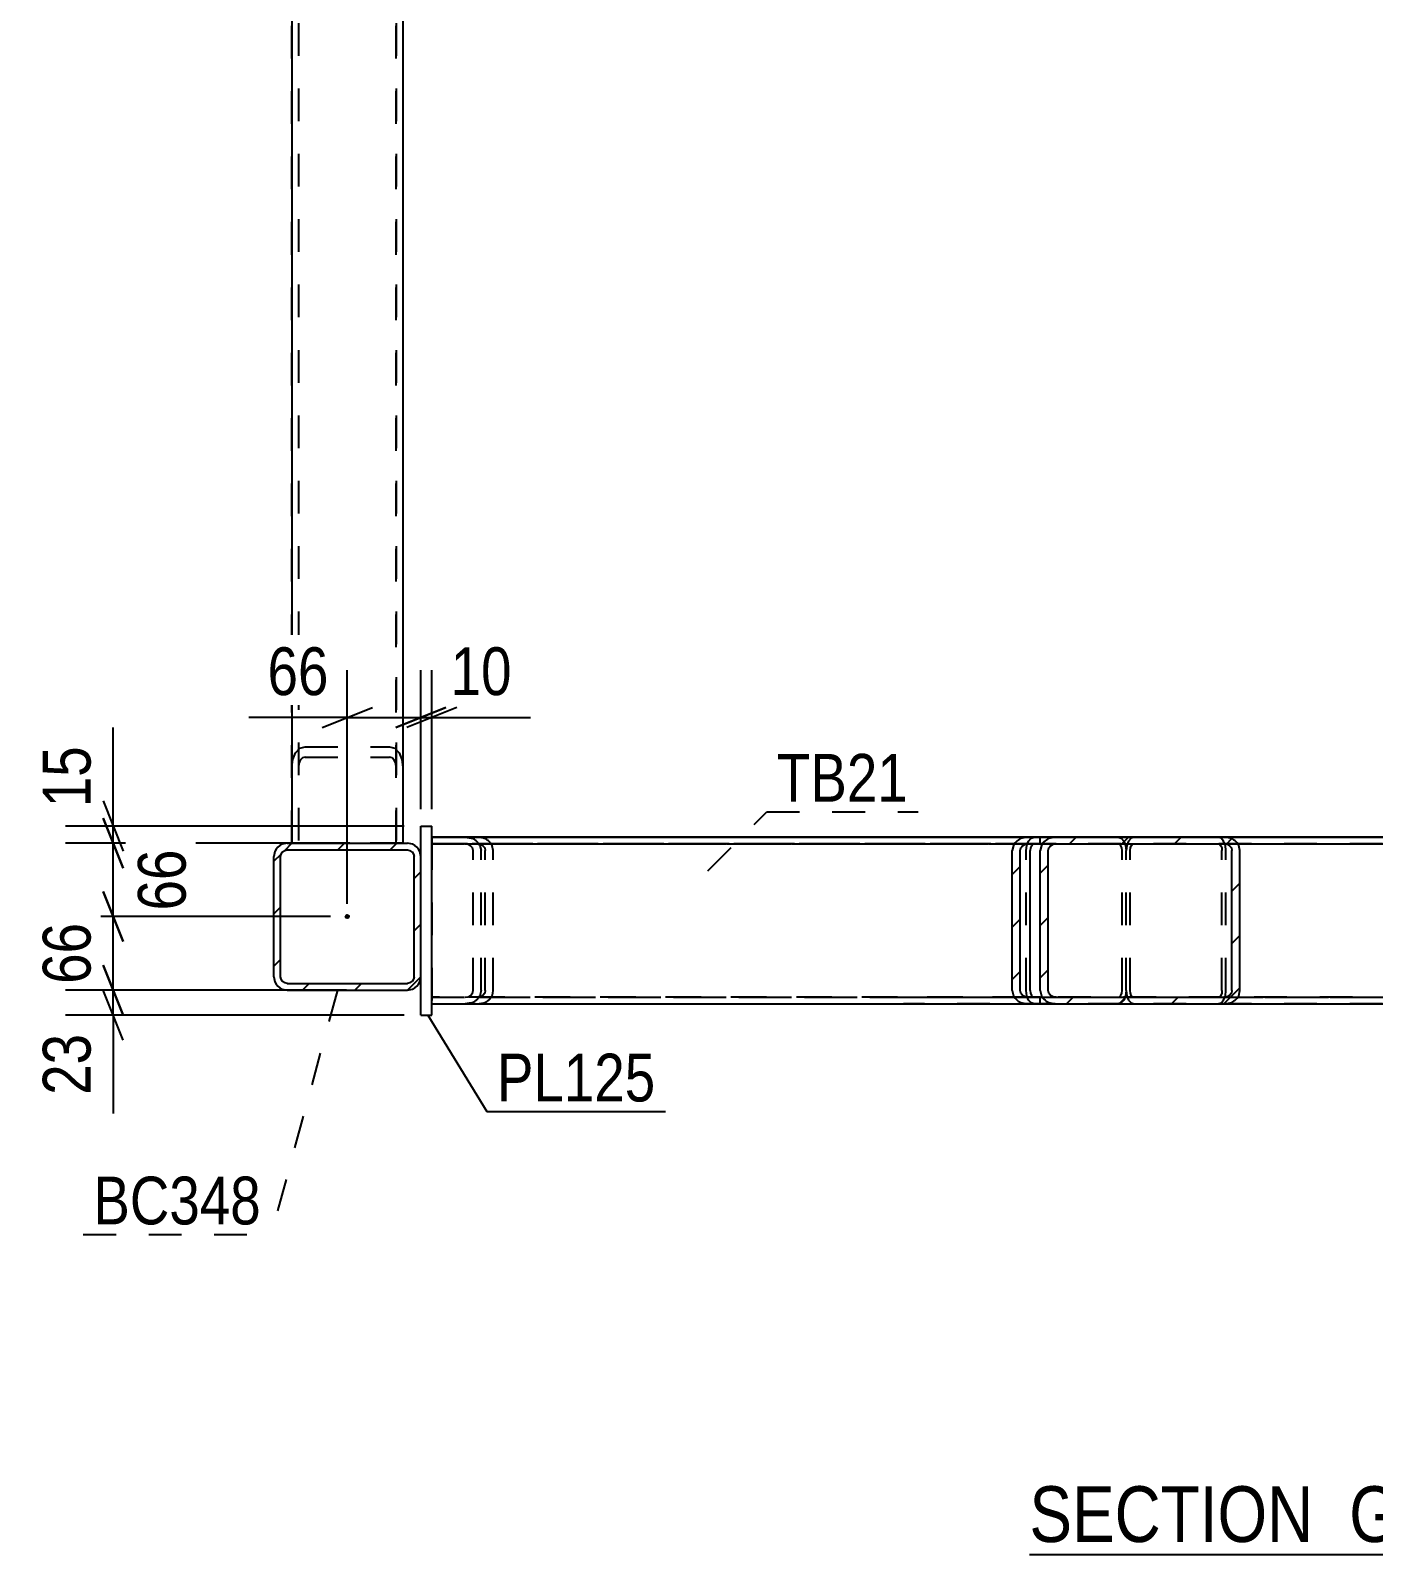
# Model space of a CAD drawing. Header units: millimetres. Extents: x -832 to 357, y -842 to -1.
# Drawn here: x 101.3 to 181.8, y -474.8 to -383.4 of the extents above; entities that cross this region are included whole.
import ezdxf

# ---------------------------------------------------------------- set-up
doc = ezdxf.new("R2010")
doc.units = ezdxf.units.MM
doc.linetypes.add('DXK_LINE_DOT2', pattern=[3.9198, 1.9599, -1.9599])
doc.linetypes.add('DXK_LINE_DOT3', pattern=[5.9187, 2.979, -0.9799, 0.9799, -0.9799])
doc.styles.add('Arial Narrow', font='ARIALN.TTF', dxfattribs={"height": 0.2})

# ---------------------------------------------------------------- blocks, each defined once
blk = doc.blocks.new('Unknown-570388851-15 - 13758')
at = {"color": 6, "linetype": 'Continuous'}
blk.add_line((161.152, -474.775), (189.653, -474.775), dxfattribs=at)
at = {"color": 0, "linetype": 'Continuous'}
for points in [[(179.261, -474.025), (179.261, -470.525), (161.152, -470.525), (161.152, -474.025)], [(183.295, -474.025), (183.295, -470.525), (180.311, -470.525), (180.311, -474.025)], [(185.62, -474.025), (185.62, -470.525), (184.345, -470.525), (184.345, -474.025)], [(189.653, -474.025), (189.653, -470.525), (186.67, -470.525), (186.67, -474.025)]]:
    blk.add_wipeout(points, dxfattribs=at)
at = {"color": 7, "linetype": 'Continuous', "style": 'Arial Narrow'}
for s, height, p in [('SECTION ', 3.3405, (161.152, -474.025)), ('G', 3.34, (180.311, -474.025)), ('G', 3.34, (186.67, -474.025)), ('-', 3.34, (184.345, -474.025))]:
    blk.add_text(s, height=height, dxfattribs=at).set_placement(p)
blk = doc.blocks.new('Part-570388851-13770 - 13758')
at = {"color": 7, "linetype": 'DXK_LINE_DOT2'}
for p, q in [((116.946, -432.141), (116.946, -230.107)), ((117.346, -230.107), (117.346, -432.141)), ((123.212, -432.141), (123.212, -230.107)), ((123.612, -230.107), (123.612, -432.141)), ((123.612, -432.141), (116.946, -432.141))]:
    blk.add_line(p, q, dxfattribs=at)
blk = doc.blocks.new('Part-570388851-13775 - 13758')
at = {"color": 7, "linetype": 'DXK_LINE_DOT2'}
for p, q in [((117.346, -230.107), (117.346, -432.141)), ((123.212, -230.107), (123.212, -432.141)), ((117.18, -426.72), (117.44, -426.451)), ((117.44, -426.451), (117.746, -426.356)), ((117.746, -426.356), (122.812, -426.356)), ((122.812, -426.356), (123.119, -426.451)), ((123.119, -426.451), (123.378, -426.72)), ((116.946, -427.597), (117.007, -427.122)), ((117.007, -427.122), (117.18, -426.72)), ((117.376, -427.359), (117.346, -427.597)), ((117.463, -427.158), (117.376, -427.359)), ((117.593, -427.024), (117.463, -427.158)), ((117.746, -426.976), (117.593, -427.024)), ((117.746, -426.976), (122.812, -426.976)), ((122.966, -427.024), (122.812, -426.976)), ((123.095, -427.158), (122.966, -427.024)), ((123.182, -427.359), (123.095, -427.158)), ((123.212, -427.597), (123.182, -427.359)), ((123.378, -426.72), (123.552, -427.122)), ((123.552, -427.122), (123.612, -427.597)), ((116.946, -432.141), (123.612, -432.141))]:
    blk.add_line(p, q, dxfattribs=at)
at = {"color": 2, "linetype": 'Continuous'}
for p, q in [((116.946, -254.345), (116.946, -432.141)), ((123.612, -254.345), (123.612, -432.141))]:
    blk.add_line(p, q, dxfattribs=at)
blk = doc.blocks.new('Part-570388851-13791 - 13758')
at = {"color": 7, "linetype": 'DXK_LINE_DOT2'}
for p, q in [((153.602, -431.775), (205.82, -431.775)), ((163.658, -431.775), (207.944, -431.775)), ((205.82, -431.775), (205.454, -431.836)), ((207.944, -431.775), (205.82, -431.775)), ((207.944, -441.775), (207.944, -431.775)), ((205.82, -432.175), (153.602, -432.175)), ((163.658, -432.175), (207.944, -432.175)), ((204.93, -432.292), (204.863, -432.575)), ((204.863, -440.975), (204.863, -432.575)), ((204.936, -432.269), (204.93, -432.292)), ((205.342, -432.575), (205.378, -432.422)), ((205.342, -440.975), (205.342, -432.575)), ((205.378, -432.422), (205.482, -432.292)), ((205.482, -432.292), (205.637, -432.205)), ((205.637, -432.205), (205.82, -432.175)), ((207.944, -432.175), (205.82, -432.175)), ((207.944, -432.175), (207.944, -432.175)), ((204.863, -440.975), (204.936, -441.281)), ((205.378, -441.128), (205.342, -440.975)), ((205.482, -441.258), (205.378, -441.128)), ((153.602, -441.375), (207.944, -441.375)), ((205.82, -441.775), (153.602, -441.775)), ((163.658, -441.375), (207.944, -441.375)), ((163.658, -441.775), (207.944, -441.775)), ((205.454, -441.714), (205.82, -441.775)), ((205.637, -441.344), (205.482, -441.258)), ((205.82, -441.375), (205.637, -441.344)), ((207.944, -441.775), (205.82, -441.775)), ((207.944, -441.775), (207.944, -441.775))]:
    blk.add_line(p, q, dxfattribs=at)
for centre, start, end in [((205.726, -432.688), 107.69822, 152.04989), ((205.726, -440.862), 207.95009, 252.30178)]:
    blk.add_arc(centre, 0.895, start, end, dxfattribs=at)
blk = doc.blocks.new('Part-570388851-13792 - 13758')
at = {"linetype": 'Continuous'}
h = blk.add_hatch(dxfattribs=at)
h.set_pattern_fill('', scale=0.7, style=0, pattern_type=0)
h.set_pattern_definition([(45, (161.7959, -441.775), (-1.57154, 1.57154), [])])
h.paths.add_polyline_path([(161.08, -441.775), (161.796, -441.775), (161.796, -441.375), (161.08, -441.375), (160.896, -441.345), (160.741, -441.258), (160.637, -441.128), (160.601, -440.975), (160.601, -432.575), (160.637, -432.422), (160.741, -432.292), (160.896, -432.205), (161.08, -432.175), (161.796, -432.175), (161.796, -431.775), (161.08, -431.775), (160.713, -431.836), (160.403, -432.009), (160.195, -432.269), (160.122, -432.575), (160.122, -440.975), (160.195, -441.281), (160.403, -441.541), (160.713, -441.714)])
at = {"color": 2, "linetype": 'Continuous'}
for p, q in [((161.08, -431.775), (160.713, -431.836)), ((161.08, -431.775), (161.796, -431.775)), ((161.796, -432.175), (161.796, -431.775)), ((160.195, -432.269), (160.122, -432.575)), ((160.122, -440.975), (160.122, -432.575)), ((160.601, -432.575), (160.637, -432.422)), ((160.601, -440.975), (160.601, -432.575)), ((160.637, -432.422), (160.741, -432.292)), ((160.741, -432.292), (160.896, -432.205)), ((160.896, -432.205), (161.08, -432.175)), ((161.08, -432.175), (161.796, -432.175)), ((161.217, -432.422), (161.198, -432.575)), ((161.198, -440.975), (161.198, -432.575)), ((161.269, -432.292), (161.217, -432.422)), ((161.346, -432.205), (161.269, -432.292)), ((161.438, -432.175), (161.346, -432.205)), ((160.122, -440.975), (160.195, -441.281)), ((160.637, -441.128), (160.601, -440.975)), ((160.741, -441.258), (160.637, -441.128)), ((161.198, -440.975), (161.217, -441.128)), ((161.217, -441.128), (161.269, -441.258)), ((160.713, -441.714), (161.08, -441.775)), ((160.896, -441.345), (160.741, -441.258)), ((161.08, -441.375), (160.896, -441.345)), ((161.796, -441.375), (161.08, -441.375)), ((161.08, -441.775), (161.796, -441.775)), ((161.269, -441.258), (161.346, -441.345)), ((161.346, -441.345), (161.438, -441.375)), ((161.796, -441.775), (161.796, -441.375))]:
    blk.add_line(p, q, dxfattribs=at)
at = {"color": 7, "linetype": 'DXK_LINE_DOT2'}
for p, q in [((160.995, -432.269), (161.099, -432.009)), ((161.08, -431.775), (161.796, -431.775)), ((161.099, -432.009), (161.255, -431.836)), ((161.255, -431.836), (161.438, -431.775)), ((160.959, -432.575), (160.995, -432.269)), ((160.959, -440.975), (160.959, -432.575)), ((161.08, -432.175), (161.796, -432.175)), ((160.995, -441.281), (160.959, -440.975)), ((161.099, -441.541), (160.995, -441.281)), ((161.08, -441.375), (161.796, -441.375)), ((161.08, -441.775), (161.796, -441.775)), ((161.255, -441.714), (161.099, -441.541)), ((161.438, -441.775), (161.255, -441.714))]:
    blk.add_line(p, q, dxfattribs=at)
at = {"color": 2, "linetype": 'Continuous'}
for centre, start, end in [((160.985, -432.688), 107.69823, 152.04992), ((160.985, -440.862), 207.95012, 252.30178)]:
    blk.add_arc(centre, 0.895, start, end, dxfattribs=at)
blk = doc.blocks.new('Part-570388851-13793 - 13758')
at = {"linetype": 'Continuous'}
h = blk.add_hatch(dxfattribs=at)
h.set_pattern_fill('', scale=0.7, style=0, pattern_type=0)
h.set_pattern_definition([(45, (172.809, -441.775), (-1.57154, 1.57154), [])])
h.paths.add_polyline_path([(162.754, -441.775), (172.809, -441.775), (173.176, -441.714), (173.486, -441.541), (173.694, -441.281), (173.767, -440.975), (173.767, -432.575), (173.694, -432.269), (173.486, -432.009), (173.176, -431.836), (172.809, -431.775), (162.754, -431.775), (162.387, -431.836), (162.076, -432.009), (161.869, -432.269), (161.796, -432.575), (161.796, -440.975), (161.869, -441.281), (162.076, -441.541), (162.387, -441.714)])
h.paths.add_polyline_path([(162.311, -441.128), (162.275, -440.975), (162.275, -432.575), (162.311, -432.422), (162.415, -432.292), (162.57, -432.205), (162.754, -432.175), (172.809, -432.175), (172.992, -432.205), (173.148, -432.292), (173.251, -432.422), (173.288, -432.575), (173.288, -440.975), (173.251, -441.128), (173.148, -441.258), (172.992, -441.345), (172.809, -441.375), (162.754, -441.375), (162.57, -441.345), (162.415, -441.258)])
at = {"color": 2, "linetype": 'Continuous'}
for p, q in [((125.346, -431.775), (161.08, -431.775)), ((161.796, -431.775), (162.754, -431.775)), ((162.754, -431.775), (162.387, -431.836)), ((162.754, -431.775), (172.809, -431.775)), ((173.176, -431.836), (172.809, -431.775)), ((161.869, -432.269), (161.796, -432.575)), ((161.796, -440.975), (161.796, -432.575)), ((162.275, -432.575), (162.311, -432.422)), ((162.275, -440.975), (162.275, -432.575)), ((162.311, -432.422), (162.415, -432.292)), ((162.415, -432.292), (162.57, -432.205)), ((162.57, -432.205), (162.754, -432.175)), ((162.754, -432.175), (172.809, -432.175)), ((172.809, -432.175), (172.992, -432.205)), ((172.992, -432.205), (173.148, -432.292)), ((173.148, -432.292), (173.251, -432.422)), ((173.251, -432.422), (173.288, -432.575)), ((173.288, -440.975), (173.288, -432.575)), ((173.767, -432.575), (173.694, -432.269)), ((173.767, -440.975), (173.767, -432.575)), ((161.796, -440.975), (161.869, -441.281)), ((162.311, -441.128), (162.275, -440.975)), ((162.415, -441.258), (162.311, -441.128)), ((173.251, -441.128), (173.148, -441.258)), ((173.288, -440.975), (173.251, -441.128)), ((173.694, -441.281), (173.767, -440.975)), ((125.346, -441.775), (161.08, -441.775)), ((161.796, -441.775), (162.754, -441.775)), ((162.387, -441.714), (162.754, -441.775)), ((162.57, -441.345), (162.415, -441.258)), ((162.754, -441.375), (162.57, -441.345)), ((162.754, -441.375), (172.809, -441.375)), ((162.754, -441.775), (172.809, -441.775)), ((172.992, -441.345), (172.809, -441.375)), ((172.809, -441.775), (173.176, -441.714)), ((173.148, -441.258), (172.992, -441.345))]:
    blk.add_line(p, q, dxfattribs=at)
at = {"color": 7, "linetype": 'DXK_LINE_DOT2'}
for p, q in [((125.346, -431.775), (125.346, -441.775)), ((125.346, -431.775), (172.809, -431.775)), ((127.332, -431.775), (127.698, -431.836)), ((161.08, -431.775), (161.796, -431.775)), ((162.754, -432.175), (125.346, -432.175)), ((125.346, -432.175), (125.346, -432.175)), ((125.346, -432.175), (127.332, -432.175)), ((127.332, -432.175), (172.809, -432.175)), ((127.515, -432.206), (127.332, -432.175)), ((127.67, -432.292), (127.515, -432.206)), ((127.774, -432.422), (127.67, -432.292)), ((127.811, -432.575), (127.774, -432.422)), ((127.811, -440.975), (127.811, -432.575)), ((128.217, -432.269), (128.29, -432.575)), ((128.29, -440.975), (128.29, -432.575)), ((127.67, -441.258), (127.774, -441.128)), ((127.774, -441.128), (127.811, -440.975)), ((128.29, -440.975), (128.217, -441.281)), ((125.346, -441.375), (172.809, -441.375)), ((125.346, -441.375), (162.754, -441.375)), ((125.346, -441.775), (127.332, -441.775)), ((127.332, -441.375), (127.515, -441.345)), ((127.698, -441.714), (127.332, -441.775)), ((127.332, -441.775), (172.809, -441.775)), ((127.515, -441.345), (127.67, -441.258)), ((161.08, -441.775), (161.796, -441.775))]:
    blk.add_line(p, q, dxfattribs=at)
for centre, start, end in [((127.426, -432.688), 27.95009, 72.30178), ((127.426, -440.862), 287.69822, 332.04989)]:
    blk.add_arc(centre, 0.895, start, end, dxfattribs=at)
at = {"color": 2, "linetype": 'Continuous'}
for centre, start, end in [((162.659, -432.688), 107.69822, 152.04988), ((172.904, -432.688), 27.95009, 72.30178), ((162.659, -440.862), 207.95009, 252.30178), ((172.904, -440.862), 287.69822, 332.04988)]:
    blk.add_arc(centre, 0.895, start, end, dxfattribs=at)
blk = doc.blocks.new('Part-570388851-13803 - 13758')
at = {"color": 2, "linetype": 'Continuous'}
blk.add_line((207.944, -431.769), (125.346, -431.769), dxfattribs=at)
at = {"color": 7, "linetype": 'DXK_LINE_DOT2'}
for p, q in [((125.346, -431.769), (125.346, -441.769)), ((207.944, -441.769), (207.944, -431.769)), ((125.346, -432.169), (207.944, -432.169)), ((207.944, -441.369), (125.346, -441.369)), ((125.346, -441.769), (207.944, -441.769))]:
    blk.add_line(p, q, dxfattribs=at)
blk = doc.blocks.new('Part-570388851-13806 - 13758')
at = {"color": 7, "linetype": 'DXK_LINE_DOT2'}
for p, q in [((162.754, -431.775), (125.346, -431.775)), ((125.346, -431.775), (125.346, -441.775)), ((125.346, -431.775), (161.438, -431.775)), ((128.435, -431.836), (128.068, -431.775)), ((160.995, -432.269), (161.099, -432.009)), ((161.099, -432.009), (161.255, -431.836)), ((161.255, -431.836), (161.438, -431.775)), ((161.438, -431.775), (166.466, -431.775)), ((166.466, -431.775), (166.649, -431.836)), ((166.649, -431.836), (166.804, -432.009)), ((166.804, -432.009), (166.908, -432.269)), ((161.08, -432.175), (125.346, -432.175)), ((125.346, -432.175), (166.466, -432.175)), ((128.068, -432.175), (128.252, -432.205)), ((128.252, -432.205), (128.407, -432.292)), ((128.407, -432.292), (128.511, -432.422)), ((128.511, -432.422), (128.547, -432.575)), ((128.547, -440.975), (128.547, -432.575)), ((128.959, -432.292), (128.953, -432.269)), ((129.026, -432.575), (128.959, -432.292)), ((129.026, -440.975), (129.026, -432.575)), ((160.959, -432.575), (160.995, -432.269)), ((160.959, -440.975), (160.959, -432.575)), ((161.08, -432.175), (166.466, -432.175)), ((161.217, -432.422), (161.198, -432.575)), ((161.198, -440.975), (161.198, -432.575)), ((161.269, -432.292), (161.217, -432.422)), ((161.346, -432.205), (161.269, -432.292)), ((161.438, -432.175), (161.346, -432.205)), ((166.557, -432.205), (166.466, -432.175)), ((166.635, -432.292), (166.557, -432.205)), ((166.687, -432.422), (166.635, -432.292)), ((166.705, -432.575), (166.687, -432.422)), ((166.705, -440.975), (166.705, -432.575)), ((166.908, -432.269), (166.944, -432.575)), ((166.944, -440.975), (166.944, -432.575)), ((128.511, -441.128), (128.407, -441.258)), ((128.547, -440.975), (128.511, -441.128)), ((128.953, -441.281), (128.99, -441.128)), ((128.99, -441.128), (129.026, -440.975)), ((160.995, -441.281), (160.959, -440.975)), ((161.198, -440.975), (161.217, -441.128)), ((161.217, -441.128), (161.269, -441.258)), ((166.635, -441.258), (166.687, -441.128)), ((166.687, -441.128), (166.705, -440.975)), ((166.944, -440.975), (166.908, -441.281)), ((161.08, -441.375), (125.346, -441.375)), ((125.346, -441.375), (128.068, -441.375)), ((125.346, -441.775), (161.438, -441.775)), ((125.346, -441.775), (162.753, -441.775)), ((128.252, -441.344), (128.068, -441.375)), ((128.068, -441.375), (166.466, -441.375)), ((128.068, -441.775), (128.435, -441.714)), ((128.407, -441.258), (128.252, -441.344)), ((161.099, -441.541), (160.995, -441.281)), ((161.08, -441.375), (166.466, -441.375)), ((161.255, -441.714), (161.099, -441.541)), ((161.438, -441.775), (161.255, -441.714)), ((161.269, -441.258), (161.346, -441.345)), ((161.346, -441.345), (161.438, -441.375)), ((161.438, -441.775), (166.466, -441.775)), ((166.466, -441.375), (166.557, -441.345)), ((166.649, -441.714), (166.466, -441.775)), ((166.557, -441.345), (166.635, -441.258)), ((166.804, -441.541), (166.649, -441.714)), ((166.908, -441.281), (166.804, -441.541))]:
    blk.add_line(p, q, dxfattribs=at)
for centre, start, end in [((128.163, -432.688), 27.95012, 72.30178), ((128.163, -440.862), 287.69822, 332.04991)]:
    blk.add_arc(centre, 0.895, start, end, dxfattribs=at)
blk = doc.blocks.new('Part-570388851-13888 - 13758')
at = {"color": 7, "linetype": 'DXK_LINE_DOT2'}
for p, q in [((167.085, -432.009), (166.981, -432.269)), ((167.24, -431.836), (167.085, -432.009)), ((167.423, -431.775), (167.24, -431.836)), ((167.423, -431.775), (172.451, -431.775)), ((172.451, -431.775), (180.286, -431.775)), ((172.634, -431.836), (172.451, -431.775)), ((172.79, -432.009), (172.634, -431.836)), ((172.893, -432.269), (172.79, -432.009)), ((166.981, -432.269), (166.944, -432.575)), ((166.944, -440.975), (166.944, -432.575)), ((167.184, -432.575), (167.202, -432.422)), ((167.184, -440.975), (167.184, -432.575)), ((167.202, -432.422), (167.254, -432.292)), ((167.254, -432.292), (167.332, -432.205)), ((167.332, -432.205), (167.423, -432.175)), ((167.423, -432.175), (170.231, -432.175)), ((167.423, -432.175), (172.451, -432.175)), ((172.451, -432.175), (180.286, -432.175)), ((172.451, -432.175), (172.543, -432.205)), ((172.543, -432.205), (172.62, -432.292)), ((172.62, -432.292), (172.672, -432.422)), ((172.672, -432.422), (172.69, -432.575)), ((172.69, -440.975), (172.69, -432.575)), ((172.93, -432.575), (172.893, -432.269)), ((172.93, -440.975), (172.93, -432.575)), ((166.944, -440.975), (166.981, -441.281)), ((167.202, -441.128), (167.184, -440.975)), ((167.254, -441.258), (167.202, -441.128)), ((172.672, -441.128), (172.62, -441.258)), ((172.69, -440.975), (172.672, -441.128)), ((172.893, -441.281), (172.93, -440.975)), ((166.981, -441.281), (167.085, -441.541)), ((167.085, -441.541), (167.24, -441.714)), ((167.24, -441.714), (167.423, -441.775)), ((167.332, -441.345), (167.254, -441.258)), ((167.423, -441.375), (167.332, -441.345)), ((167.423, -441.375), (170.231, -441.375)), ((167.423, -441.375), (172.451, -441.375)), ((167.423, -441.775), (172.451, -441.775)), ((172.543, -441.345), (172.451, -441.375)), ((172.451, -441.375), (180.286, -441.375)), ((172.451, -441.775), (172.634, -441.714)), ((172.451, -441.775), (180.286, -441.775)), ((172.62, -441.258), (172.543, -441.345)), ((172.634, -441.714), (172.79, -441.541)), ((172.79, -441.541), (172.893, -441.281))]:
    blk.add_line(p, q, dxfattribs=at)
blk = doc.blocks.new('Part-570388851-13824 - 13758')
at = {"linetype": 'Continuous'}
h = blk.add_hatch(dxfattribs=at)
h.set_pattern_fill('', scale=0.7, style=0, pattern_type=0)
h.set_pattern_definition([(45, (123.8791, -440.9407), (-1.57154, 1.57154), [])])
h.paths.add_polyline_path([(116.679, -440.941), (123.879, -440.941), (124.185, -440.88), (124.445, -440.706), (124.618, -440.447), (124.679, -440.141), (124.679, -432.941), (124.618, -432.635), (124.445, -432.375), (124.185, -432.202), (123.879, -432.141), (116.679, -432.141), (116.373, -432.202), (116.113, -432.375), (115.94, -432.635), (115.879, -432.941), (115.879, -440.141), (115.94, -440.447), (116.113, -440.706), (116.373, -440.88)])
h.paths.add_polyline_path([(116.31, -440.294), (116.279, -440.141), (116.279, -432.941), (116.31, -432.788), (116.396, -432.658), (116.526, -432.571), (116.679, -432.541), (123.879, -432.541), (124.032, -432.571), (124.162, -432.658), (124.249, -432.788), (124.279, -432.941), (124.279, -440.141), (124.249, -440.294), (124.162, -440.424), (124.032, -440.51), (123.879, -440.541), (116.679, -440.541), (116.526, -440.51), (116.396, -440.424)])
blk.add_hatch(color=30, dxfattribs=at).paths.add_polyline_path([(120.279, -436.641, -1), (120.279, -436.441, -1)])
at = {"color": 2, "linetype": 'Continuous'}
for p, q in [((115.94, -432.635), (115.879, -432.941)), ((115.879, -432.941), (115.879, -432.941)), ((115.879, -440.141), (115.879, -432.941)), ((116.279, -432.941), (116.31, -432.788)), ((116.279, -432.941), (116.279, -432.941)), ((116.279, -440.141), (116.279, -432.941)), ((116.31, -432.788), (116.396, -432.658)), ((116.679, -432.141), (116.373, -432.202)), ((116.396, -432.658), (116.526, -432.571)), ((116.526, -432.571), (116.679, -432.541)), ((116.679, -432.141), (116.679, -432.141)), ((116.679, -432.141), (123.879, -432.141)), ((116.679, -432.541), (116.679, -432.541)), ((116.679, -432.541), (123.879, -432.541)), ((123.879, -432.141), (123.879, -432.141)), ((124.185, -432.202), (123.879, -432.141)), ((123.879, -432.541), (123.879, -432.541)), ((123.879, -432.541), (124.032, -432.571)), ((124.032, -432.571), (124.162, -432.658)), ((124.162, -432.658), (124.249, -432.788)), ((124.249, -432.788), (124.279, -432.941)), ((124.279, -432.941), (124.279, -432.941)), ((124.279, -440.141), (124.279, -432.941)), ((124.679, -432.941), (124.618, -432.635)), ((124.679, -432.941), (124.679, -432.941)), ((124.679, -440.141), (124.679, -432.941)), ((115.879, -440.141), (115.879, -440.141)), ((115.879, -440.141), (115.94, -440.447)), ((116.279, -440.141), (116.279, -440.141)), ((116.31, -440.294), (116.279, -440.141)), ((116.396, -440.424), (116.31, -440.294)), ((124.249, -440.294), (124.162, -440.424)), ((124.279, -440.141), (124.249, -440.294)), ((124.279, -440.141), (124.279, -440.141)), ((124.618, -440.447), (124.679, -440.141)), ((124.679, -440.141), (124.679, -440.141)), ((116.373, -440.88), (116.679, -440.941)), ((116.526, -440.51), (116.396, -440.424)), ((116.679, -440.541), (116.526, -440.51)), ((116.679, -440.541), (116.679, -440.541)), ((116.679, -440.541), (123.879, -440.541)), ((116.679, -440.941), (116.679, -440.941)), ((116.679, -440.941), (123.879, -440.941)), ((124.032, -440.51), (123.879, -440.541)), ((123.879, -440.541), (123.879, -440.541)), ((123.879, -440.941), (124.185, -440.88)), ((123.879, -440.941), (123.879, -440.941)), ((124.162, -440.424), (124.032, -440.51))]:
    blk.add_line(p, q, dxfattribs=at)
at = {"color": 30, "linetype": 'DXK_LINE_DOT3'}
blk.add_line((120.279, -436.541), (120.279, -436.541), dxfattribs=at)
at = {"color": 30, "linetype": 'Continuous'}
blk.add_circle((120.279, -436.541), 0.1, dxfattribs=at)
at = {"color": 2, "linetype": 'Continuous'}
for centre, start, end in [((116.679, -432.941), 112.5, 157.5), ((123.879, -432.941), 22.5, 67.5), ((116.679, -440.141), 202.5, 247.5), ((123.879, -440.141), 292.5, 337.5)]:
    blk.add_arc(centre, 0.8, start, end, dxfattribs=at)
blk = doc.blocks.new('Part-570388851-13895 - 13758')
at = {"color": 2, "linetype": 'Continuous'}
for p, q in [((124.679, -431.109), (125.346, -431.109)), ((124.679, -432.941), (124.679, -431.109)), ((125.346, -442.442), (125.346, -431.109)), ((124.679, -442.442), (124.679, -440.141)), ((124.679, -442.442), (125.346, -442.442))]:
    blk.add_line(p, q, dxfattribs=at)
at = {"color": 7, "linetype": 'DXK_LINE_DOT2'}
blk.add_line((124.679, -440.141), (124.679, -432.941), dxfattribs=at)
blk = doc.blocks.new('Part-570388851-13877 - 13758')
at = {"color": 7, "linetype": 'DXK_LINE_DOT2'}
for p, q in [((167.085, -432.009), (166.981, -432.269)), ((167.24, -431.836), (167.085, -432.009)), ((167.423, -431.775), (167.24, -431.836)), ((167.423, -431.775), (207.944, -431.775)), ((167.423, -431.775), (172.451, -431.775)), ((172.451, -431.775), (172.809, -431.775)), ((172.634, -431.836), (172.451, -431.775)), ((172.79, -432.009), (172.634, -431.836)), ((172.893, -432.269), (172.79, -432.009)), ((206.19, -431.836), (206.557, -431.775)), ((207.944, -431.775), (207.944, -431.775)), ((207.944, -441.775), (207.944, -431.775)), ((166.981, -432.269), (166.944, -432.575)), ((166.944, -440.975), (166.944, -432.575)), ((167.184, -432.575), (167.202, -432.422)), ((167.184, -440.975), (167.184, -432.575)), ((167.202, -432.422), (167.254, -432.292)), ((167.254, -432.292), (167.332, -432.205)), ((167.332, -432.205), (167.423, -432.175)), ((167.423, -432.175), (173.619, -432.175)), ((167.423, -432.175), (207.944, -432.175)), ((172.451, -432.175), (172.543, -432.205)), ((172.543, -432.205), (172.62, -432.292)), ((172.62, -432.292), (172.672, -432.422)), ((172.672, -432.422), (172.69, -432.575)), ((172.69, -440.975), (172.69, -432.575)), ((172.93, -432.575), (172.893, -432.269)), ((172.93, -440.975), (172.93, -432.575)), ((173.619, -432.175), (207.944, -432.175)), ((205.599, -432.575), (205.672, -432.269)), ((205.599, -440.975), (205.599, -432.575)), ((206.115, -432.422), (206.078, -432.575)), ((206.078, -440.975), (206.078, -432.575)), ((206.218, -432.292), (206.115, -432.422)), ((206.218, -432.292), (206.26, -432.269)), ((206.26, -432.269), (206.374, -432.206)), ((206.374, -432.206), (206.557, -432.175)), ((166.944, -440.975), (166.981, -441.281)), ((167.202, -441.128), (167.184, -440.975)), ((167.254, -441.258), (167.202, -441.128)), ((172.672, -441.128), (172.62, -441.258)), ((172.69, -440.975), (172.672, -441.128)), ((172.893, -441.281), (172.93, -440.975)), ((205.672, -441.281), (205.599, -440.975)), ((206.078, -440.975), (206.115, -441.128)), ((206.115, -441.128), (206.218, -441.258)), ((166.981, -441.281), (167.085, -441.541)), ((167.085, -441.541), (167.24, -441.714)), ((167.24, -441.714), (167.423, -441.775)), ((167.332, -441.345), (167.254, -441.258)), ((167.423, -441.375), (167.332, -441.345)), ((167.423, -441.375), (172.856, -441.375)), ((167.423, -441.375), (207.944, -441.375)), ((167.423, -441.775), (207.944, -441.775)), ((167.423, -441.775), (172.451, -441.775)), ((172.543, -441.345), (172.451, -441.375)), ((172.451, -441.775), (172.634, -441.714)), ((172.451, -441.775), (172.809, -441.775)), ((172.62, -441.258), (172.543, -441.345)), ((172.634, -441.714), (172.79, -441.541)), ((172.79, -441.541), (172.893, -441.281)), ((172.856, -441.375), (207.944, -441.375)), ((206.557, -441.775), (206.19, -441.714)), ((206.218, -441.258), (206.26, -441.281)), ((206.26, -441.281), (206.374, -441.345)), ((206.374, -441.345), (206.557, -441.375))]:
    blk.add_line(p, q, dxfattribs=at)
at = {"color": 2, "linetype": 'Continuous'}
for p, q in [((172.809, -431.775), (207.944, -431.775)), ((172.809, -441.775), (207.944, -441.775))]:
    blk.add_line(p, q, dxfattribs=at)
at = {"color": 7, "linetype": 'DXK_LINE_DOT2'}
for centre, start, end in [((206.462, -432.688), 107.69822, 152.04991), ((206.462, -440.862), 207.95012, 252.30178)]:
    blk.add_arc(centre, 0.895, start, end, dxfattribs=at)
blk = doc.blocks.new('StraightDimension-570388851-14451 - 13758')
at = {"color": 7, "linetype": 'Continuous'}
for p, q in [((106.244, -431.109), (106.244, -425.202)), ((106.244, -431.109), (106.244, -425.202)), ((105.644, -429.609), (106.844, -432.609)), ((123.679, -431.109), (103.394, -431.109)), ((106.844, -433.641), (105.644, -430.641)), ((106.244, -432.141), (106.244, -431.109)), ((120.432, -432.141), (103.394, -432.141))]:
    blk.add_line(p, q, dxfattribs=at)
at = {"color": 0}
blk.add_wipeout([(105.494, -425.727), (101.294, -425.727), (101.294, -430.584), (105.494, -430.584)], dxfattribs=at)
at = {"color": 3, "style": 'Arial Narrow'}
blk.add_text('15', height=2.8633, rotation=90.00021, dxfattribs=at).set_placement((104.894, -429.984))
blk = doc.blocks.new('StraightDimension-570388851-14459 - 13758')
at = {"color": 7, "linetype": 'Continuous'}
for p, q in [((105.644, -430.641), (106.844, -433.641)), ((120.432, -432.141), (103.844, -432.141)), ((106.244, -436.541), (106.244, -432.141)), ((106.844, -438.041), (105.644, -435.041)), ((119.279, -436.541), (103.844, -436.541))]:
    blk.add_line(p, q, dxfattribs=at)
at = {"color": 0}
blk.add_wipeout([(111.194, -431.913), (106.994, -431.913), (106.994, -436.769), (111.194, -436.769)], dxfattribs=at)
at = {"color": 3, "style": 'Arial Narrow'}
blk.add_text('66', height=2.8633, rotation=90.00021, dxfattribs=at).set_placement((110.594, -436.169))
blk = doc.blocks.new('StraightDimension-570388851-14474 - 13758')
at = {"color": 7, "linetype": 'Continuous'}
for p, q in [((105.644, -435.041), (106.844, -438.041)), ((119.279, -436.541), (103.394, -436.541)), ((106.244, -440.941), (106.244, -436.541)), ((106.844, -442.441), (105.644, -439.441)), ((120.221, -440.941), (103.394, -440.941))]:
    blk.add_line(p, q, dxfattribs=at)
at = {"color": 0}
blk.add_wipeout([(105.494, -436.313), (101.294, -436.313), (101.294, -441.169), (105.494, -441.169)], dxfattribs=at)
at = {"color": 3, "style": 'Arial Narrow'}
blk.add_text('66', height=2.8633, rotation=90.00021, dxfattribs=at).set_placement((104.894, -440.569))
blk = doc.blocks.new('StraightDimension-570388851-14491 - 13758')
at = {"color": 7, "linetype": 'Continuous'}
for p, q in [((105.644, -439.441), (106.844, -442.441)), ((120.221, -440.941), (103.394, -440.941)), ((106.844, -443.942), (105.644, -440.942)), ((106.244, -442.442), (106.244, -440.941)), ((123.679, -442.442), (103.394, -442.442)), ((106.244, -442.442), (106.244, -448.348)), ((106.244, -442.442), (106.244, -448.348))]:
    blk.add_line(p, q, dxfattribs=at)
at = {"color": 0}
blk.add_wipeout([(105.494, -442.967), (101.294, -442.967), (101.294, -447.823), (105.494, -447.823)], dxfattribs=at)
at = {"color": 3, "style": 'Arial Narrow'}
blk.add_text('23', height=2.8633, rotation=90.00021, dxfattribs=at).set_placement((104.894, -447.223))
blk = doc.blocks.new('StraightDimension-570388851-14502 - 13758')
at = {"color": 7, "linetype": 'Continuous'}
for p, q in [((120.279, -435.774), (120.279, -421.762)), ((124.679, -430.109), (124.679, -421.762)), ((120.279, -424.612), (114.373, -424.612)), ((120.279, -424.612), (114.373, -424.612)), ((118.779, -425.212), (121.779, -424.012)), ((120.279, -424.612), (124.679, -424.612)), ((126.179, -424.012), (123.179, -425.212))]:
    blk.add_line(p, q, dxfattribs=at)
at = {"color": 0}
blk.add_wipeout([(119.754, -423.862), (119.754, -419.662), (114.898, -419.662), (114.898, -423.862)], dxfattribs=at)
at = {"color": 3, "style": 'Arial Narrow'}
blk.add_text('66', height=2.8633, dxfattribs=at).set_placement((115.498, -423.262))
blk = doc.blocks.new('StraightDimension-570388851-14526 - 13758')
at = {"color": 7, "linetype": 'Continuous'}
for p, q in [((124.679, -430.109), (124.679, -421.762)), ((125.346, -430.109), (125.346, -421.762)), ((123.179, -425.212), (126.179, -424.012)), ((126.846, -424.012), (123.846, -425.212)), ((124.679, -424.612), (125.346, -424.612)), ((125.346, -424.612), (131.252, -424.612)), ((125.346, -424.612), (131.252, -424.612))]:
    blk.add_line(p, q, dxfattribs=at)
at = {"color": 0}
blk.add_wipeout([(130.727, -423.862), (130.727, -419.662), (125.871, -419.662), (125.871, -423.862)], dxfattribs=at)
at = {"color": 3, "style": 'Arial Narrow'}
blk.add_text('10', height=2.8633, dxfattribs=at).set_placement((126.471, -423.262))
blk = doc.blocks.new('Mark-570388851-13799 - 13758')
at = {"color": 30, "linetype": 'DXK_LINE_DOT2'}
for p, q in [((141.885, -433.788), (145.421, -430.253)), ((145.421, -430.253), (154.475, -430.253))]:
    blk.add_line(p, q, dxfattribs=at)
at = {"color": 0}
blk.add_wipeout([(153.875, -429.653), (153.875, -426.653), (146.021, -426.653), (146.021, -429.653)], dxfattribs=at)
blk.add_wipeout([(153.875, -429.653), (153.875, -426.653), (146.021, -426.653), (146.021, -429.653)], dxfattribs=at)
at = {"color": 3, "style": 'Arial Narrow'}
blk.add_text('TB21', height=2.8633, dxfattribs=at).set_placement((146.021, -429.653))
blk = doc.blocks.new('Mark-570388851-13820 - 13758')
at = {"color": 30, "linetype": 'DXK_LINE_DOT2'}
for p in [(119.689, -440.941), (104.46, -455.588)]:
    blk.add_line(p, (115.708, -455.588), dxfattribs=at)
at = {"color": 0}
blk.add_wipeout([(115.108, -454.988), (115.108, -451.988), (105.06, -451.988), (105.06, -454.988)], dxfattribs=at)
blk.add_wipeout([(115.108, -454.988), (115.108, -451.988), (105.06, -451.988), (105.06, -454.988)], dxfattribs=at)
at = {"color": 3, "style": 'Arial Narrow'}
blk.add_text('BC348', height=2.8633, dxfattribs=at).set_placement((105.06, -454.988))
blk = doc.blocks.new('Mark-570388851-13891 - 13758')
at = {"color": 30, "linetype": 'Continuous'}
for p, q in [((125.108, -442.437), (128.644, -448.22)), ((128.644, -448.22), (139.348, -448.22))]:
    blk.add_line(p, q, dxfattribs=at)
at = {"color": 0}
blk.add_wipeout([(138.748, -447.62), (138.748, -444.62), (129.244, -444.62), (129.244, -447.62)], dxfattribs=at)
blk.add_wipeout([(138.748, -447.62), (138.748, -444.62), (129.244, -444.62), (129.244, -447.62)], dxfattribs=at)
at = {"color": 3, "style": 'Arial Narrow'}
blk.add_text('PL125', height=2.8633, dxfattribs=at).set_placement((129.244, -447.62))

msp = doc.modelspace()

# ---------------------------------------------------------------- block references
for name in ['Part-570388851-13770 - 13758', 'Part-570388851-13775 - 13758', 'Part-570388851-13895 - 13758', 'Part-570388851-13803 - 13758', 'Part-570388851-13793 - 13758', 'Part-570388851-13806 - 13758', 'Part-570388851-13791 - 13758', 'Part-570388851-13792 - 13758', 'Part-570388851-13888 - 13758', 'Part-570388851-13877 - 13758', 'Part-570388851-13824 - 13758', 'Unknown-570388851-15 - 13758']:
    msp.add_blockref(name, (0, 0))

# ---------------------------------------------------------------- next in the draw order: block references
for name in ['StraightDimension-570388851-14451 - 13758', 'Mark-570388851-13799 - 13758', 'Mark-570388851-13891 - 13758']:
    msp.add_blockref(name, (0, 0))

# ---------------------------------------------------------------- next in the draw order: block references
msp.add_blockref('StraightDimension-570388851-14459 - 13758', (0, 0))

# ---------------------------------------------------------------- next in the draw order: block references
msp.add_blockref('StraightDimension-570388851-14474 - 13758', (0, 0))

# ---------------------------------------------------------------- next in the draw order: block references
for name in ['StraightDimension-570388851-14502 - 13758', 'StraightDimension-570388851-14491 - 13758']:
    msp.add_blockref(name, (0, 0))

# ---------------------------------------------------------------- next in the draw order: block references
for name in ['StraightDimension-570388851-14526 - 13758', 'Mark-570388851-13820 - 13758']:
    msp.add_blockref(name, (0, 0))

doc.saveas('drawing.dxf')
